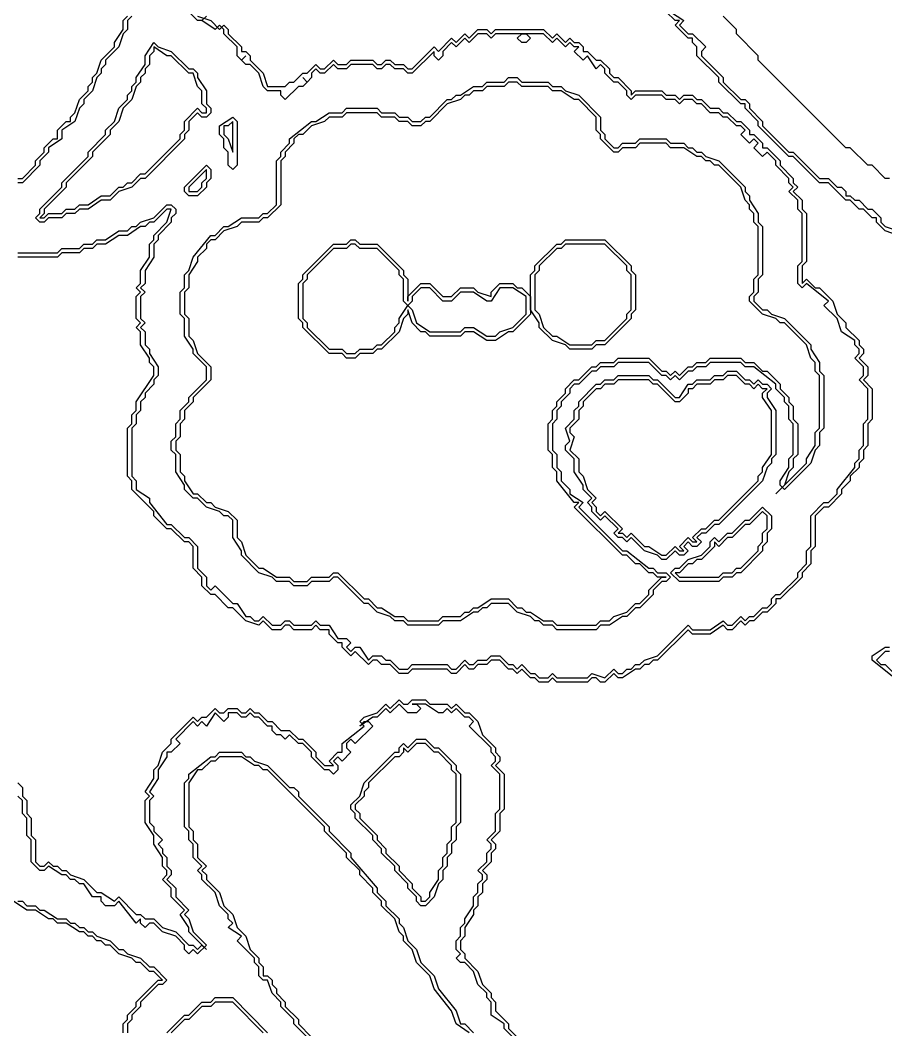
# Model space of a CAD drawing. Header units: millimetres. Extents: x 2 to 58.7, y 4.1 to 84.
# Drawn here: x 39.72 to 51.7, y 35.31 to 49.28 of the extents above; entities that cross this region are included whole.
import ezdxf

# ---------------------------------------------------------------- set-up
doc = ezdxf.new("R2010")
doc.units = ezdxf.units.MM
for name, color, linetype, true_color in [('CUT_OUTER', 1, 'Continuous', 0xa7a7a7), ('FILL_HAIR', 5, 'Continuous', 0x905530), ('FILL_HEART', 7, 'Continuous', 0xea6278), ('FILL_SKIN', 3, 'Continuous', 0xfad3ab), ('FILL_WHITE', 4, 'Continuous', 0xf5f3f0), ('RAISED_METAL', 2, 'Continuous', 0xa7a7a7)]:
    doc.layers.add(name, color=color, linetype=linetype, true_color=true_color)

msp = doc.modelspace()

# ---------------------------------------------------------------- linework, layer by layer
at = {"layer": 'CUT_OUTER'}
msp.add_lwpolyline([(51.751, 47.091), (51.691, 47.091), (51.509, 47.273), (51.448, 47.273), (51.206, 47.515), (51.145, 47.515), (49.933, 48.727), (49.933, 48.788), (49.63, 49.091), (49.63, 49.152), (49.449, 49.333)], dxfattribs=at)
at = {"layer": 'FILL_HAIR'}
for points in [[(39.692, 47.091), (39.753, 47.091), (39.935, 47.273), (39.935, 47.333), (40.056, 47.455), (40.056, 47.515), (40.177, 47.636), (40.238, 47.636), (40.238, 47.758), (40.359, 47.879), (40.419, 47.879), (40.419, 47.939), (40.48, 48), (40.541, 48.182), (40.662, 48.303), (40.662, 48.364), (40.722, 48.424), (40.722, 48.485), (40.783, 48.545), (40.844, 48.727), (41.025, 48.909), (41.025, 48.97), (41.147, 49.152), (41.147, 49.273), (41.207, 49.333)], [(42.177, 49.333), (42.359, 49.273), (42.48, 49.152), (42.54, 49.212), (42.601, 49.152), (42.601, 49.091), (42.783, 48.909), (42.783, 48.848), (42.843, 48.848), (42.904, 48.788), (42.904, 48.727), (43.086, 48.545), (43.146, 48.364), (43.389, 48.364), (43.449, 48.424), (43.51, 48.424), (43.631, 48.545), (43.692, 48.545), (43.813, 48.667), (43.874, 48.606), (43.934, 48.606), (44.055, 48.727), (44.116, 48.667), (44.237, 48.667), (44.298, 48.727), (44.601, 48.727), (44.661, 48.667), (44.722, 48.667), (44.783, 48.727), (44.843, 48.727), (44.904, 48.667), (45.025, 48.667), (45.086, 48.606), (45.146, 48.606), (45.449, 48.909), (45.51, 48.848), (45.691, 49.03), (45.752, 48.97), (45.873, 49.091), (45.934, 49.03), (46.055, 49.152), (46.176, 49.152), (46.237, 49.091), (46.297, 49.152), (46.964, 49.152), (47.085, 49.03), (47.146, 49.091), (47.267, 48.97), (47.328, 49.03), (47.388, 48.97), (47.449, 48.97), (47.509, 48.909), (47.509, 48.848), (47.57, 48.848), (47.691, 48.727), (47.752, 48.727), (47.873, 48.606), (47.873, 48.545), (47.934, 48.485), (47.994, 48.485), (48.176, 48.303), (48.176, 48.242), (48.237, 48.303), (48.6, 48.303), (48.661, 48.242), (48.782, 48.242), (48.843, 48.182), (48.903, 48.242), (49.024, 48.242), (49.085, 48.182), (49.146, 48.182), (49.267, 48.061), (49.388, 48.061), (49.449, 48), (49.509, 48), (49.63, 47.879), (49.691, 47.879), (49.812, 47.758), (49.812, 47.697), (49.873, 47.697), (49.994, 47.576), (49.994, 47.515), (50.055, 47.515), (50.236, 47.333), (50.236, 47.273), (50.418, 47.091), (50.418, 47.03), (50.479, 46.97), (50.418, 46.909), (50.539, 46.788), (50.539, 46.667), (50.6, 46.606), (50.6, 45.939), (50.539, 45.879), (50.539, 45.636), (50.6, 45.697), (50.721, 45.576), (50.782, 45.576), (50.964, 45.394), (51.024, 45.212), (51.145, 45.091), (51.145, 45.03), (51.327, 44.848), (51.327, 44.788), (51.388, 44.727), (51.388, 44.667), (51.327, 44.606), (51.448, 44.485), (51.448, 44.364), (51.388, 44.303), (51.509, 44.182), (51.509, 43.758), (51.448, 43.697), (51.448, 43.394), (51.388, 43.333), (51.388, 43.212), (51.327, 43.152), (51.327, 43.091), (51.206, 42.97), (51.206, 42.909), (51.085, 42.788), (51.085, 42.727), (50.903, 42.545), (50.842, 42.545), (50.721, 42.424), (50.721, 42), (50.661, 41.939), (50.661, 41.758), (50.539, 41.636), (50.539, 41.576), (50.236, 41.273), (50.176, 41.273), (50.176, 41.212), (50.055, 41.091), (49.994, 41.091), (49.873, 40.97), (49.812, 40.97), (49.752, 40.909), (49.691, 40.97), (49.57, 40.848), (49.509, 40.848), (49.449, 40.909), (49.267, 40.788), (49.024, 40.788), (48.964, 40.848), (48.54, 40.424), (48.479, 40.424), (48.418, 40.364), (48.358, 40.364), (48.297, 40.303), (48.237, 40.303), (48.055, 40.182), (47.994, 40.182), (47.934, 40.242), (47.812, 40.121), (47.752, 40.121), (47.691, 40.182), (47.631, 40.182), (47.57, 40.121), (47.146, 40.121), (47.085, 40.182), (47.025, 40.121), (46.903, 40.121), (46.843, 40.182), (46.782, 40.182), (46.661, 40.303), (46.6, 40.242), (46.54, 40.303), (46.479, 40.303), (46.358, 40.424), (46.237, 40.424), (46.176, 40.364), (46.055, 40.364), (45.994, 40.303), (45.934, 40.303), (45.873, 40.364), (45.752, 40.242), (45.691, 40.242), (45.631, 40.303), (45.146, 40.303), (45.086, 40.242), (44.964, 40.242), (44.843, 40.364), (44.722, 40.364), (44.661, 40.424), (44.601, 40.424), (44.54, 40.364), (44.358, 40.545), (44.298, 40.485), (44.177, 40.606), (44.177, 40.667), (44.116, 40.667), (43.995, 40.788), (43.995, 40.848), (43.874, 40.848), (43.813, 40.909), (43.752, 40.848), (43.51, 40.848), (43.449, 40.909), (43.389, 40.909), (43.328, 40.848), (43.207, 40.848), (43.086, 40.97), (43.025, 40.909), (42.843, 40.97), (42.662, 41.152), (42.601, 41.152), (42.419, 41.333), (42.359, 41.333), (42.237, 41.455), (42.237, 41.576), (42.116, 41.697), (42.116, 42), (42.056, 42.061), (41.995, 42.061), (41.813, 42.242), (41.753, 42.242), (41.571, 42.424), (41.571, 42.485), (41.268, 42.788), (41.268, 42.909), (41.207, 42.97), (41.207, 43.636), (41.268, 43.697), (41.268, 43.818), (41.328, 43.879), (41.328, 44), (41.571, 44.364), (41.571, 44.485), (41.51, 44.545), (41.51, 44.606), (41.389, 44.788), (41.389, 44.97), (41.328, 45.03), (41.389, 45.091), (41.328, 45.152), (41.328, 45.455), (41.389, 45.515), (41.328, 45.576), (41.389, 45.636), (41.389, 45.818), (41.51, 46), (41.51, 46.182), (41.571, 46.242), (41.571, 46.303), (41.753, 46.485), (41.813, 46.667), (41.753, 46.667), (41.571, 46.485), (41.51, 46.485), (41.45, 46.424), (41.389, 46.424), (41.207, 46.303), (41.086, 46.303), (40.904, 46.182), (40.783, 46.182), (40.722, 46.121), (40.601, 46.121), (40.541, 46.061), (40.298, 46.061), (40.238, 46), (39.692, 46)], [(51.873, 46.303), (51.691, 46.364), (51.57, 46.485), (51.57, 46.545), (51.509, 46.545), (51.388, 46.667), (51.327, 46.667), (51.206, 46.788), (51.145, 46.788), (50.903, 47.03), (50.782, 47.03), (50.418, 47.394), (50.358, 47.394), (49.933, 47.818), (49.933, 47.879), (49.752, 48.061), (49.752, 48.121), (49.691, 48.121), (49.388, 48.424), (49.388, 48.485), (49.085, 48.788), (49.085, 48.909), (49.024, 48.97), (49.024, 49.03), (48.964, 49.03), (48.782, 49.212), (48.843, 49.273), (48.782, 49.273), (48.661, 49.394)], [(51.812, 40.182), (51.509, 40.424), (51.509, 40.485), (51.691, 40.606), (51.751, 40.606)], [(39.692, 38.727), (39.753, 38.667), (39.753, 38.545), (39.813, 38.485), (39.813, 38.303), (39.874, 38.242), (39.874, 38), (39.935, 37.939), (39.935, 37.636), (39.995, 37.576), (40.056, 37.576), (40.116, 37.636), (40.177, 37.576), (40.238, 37.576), (40.298, 37.515), (40.359, 37.515), (40.419, 37.455), (40.601, 37.394), (40.783, 37.212), (40.844, 37.212), (41.025, 37.091), (41.086, 37.152), (41.328, 36.909), (41.389, 36.909), (41.45, 36.848), (41.571, 36.848), (41.692, 36.727), (41.874, 36.667), (42.056, 36.485), (42.116, 36.485), (42.177, 36.424), (42.237, 36.485), (42.298, 36.424), (42.056, 36.667), (42.056, 36.727), (41.934, 36.909), (41.995, 36.97), (41.813, 37.152), (41.813, 37.273), (41.692, 37.394), (41.753, 37.455), (41.753, 37.515), (41.692, 37.576), (41.692, 37.697), (41.571, 37.879), (41.571, 38), (41.45, 38.182), (41.45, 38.485), (41.51, 38.545), (41.45, 38.606), (41.571, 38.788), (41.571, 38.909), (41.631, 38.97), (41.692, 39.152), (41.813, 39.273), (41.813, 39.333), (42.116, 39.636), (42.177, 39.576), (42.237, 39.636), (42.298, 39.636), (42.419, 39.758), (42.48, 39.697), (42.54, 39.697), (42.601, 39.758), (42.722, 39.758), (42.783, 39.697), (42.843, 39.697), (42.904, 39.758), (42.965, 39.697), (43.025, 39.697), (43.146, 39.576), (43.207, 39.576), (43.328, 39.455), (43.449, 39.455), (43.571, 39.333), (43.631, 39.333), (43.813, 39.152), (43.813, 39.091), (43.934, 38.97), (44.055, 38.97), (43.995, 39.03), (44.116, 39.152), (44.177, 39.152), (44.177, 39.273), (44.48, 39.515), (44.419, 39.576), (44.48, 39.636), (44.661, 39.697), (44.783, 39.818), (44.843, 39.758), (44.964, 39.879), (45.025, 39.818), (45.086, 39.818), (45.146, 39.879), (45.328, 39.879), (45.389, 39.818), (45.631, 39.818), (45.691, 39.758), (45.752, 39.818), (45.873, 39.697), (45.934, 39.697), (46.055, 39.576), (46.116, 39.394), (46.297, 39.212), (46.297, 39.152), (46.358, 39.091), (46.358, 39.03), (46.297, 38.97), (46.419, 38.848), (46.419, 38.364), (46.358, 38.303), (46.358, 38.061), (46.237, 37.939), (46.297, 37.879), (46.297, 37.818), (46.237, 37.758), (46.237, 37.636), (46.116, 37.515), (46.176, 37.455), (46.176, 37.394), (46.116, 37.333), (46.116, 37.212), (46.055, 37.152), (46.055, 37.03), (45.994, 36.97), (45.994, 36.909), (45.873, 36.727), (45.873, 36.606), (45.813, 36.545), (45.813, 36.424), (45.873, 36.364), (45.873, 36.303), (46.055, 36.121), (46.116, 35.939), (46.237, 35.818), (46.237, 35.758), (46.297, 35.697), (46.297, 35.576), (46.479, 35.394), (46.479, 35.333), (46.6, 35.212)]]:
    msp.add_lwpolyline(points, dxfattribs=at)
msp.add_lwpolyline([(42.298, 47.212), (42.056, 46.97), (42.056, 46.909), (42.177, 46.909), (42.237, 46.97), (42.237, 47.03), (42.298, 47.091)], close=True, dxfattribs=at)
at = {"layer": 'FILL_HEART'}
msp.add_lwpolyline([(50.055, 44.182), (49.994, 44.182), (49.933, 44.242), (49.873, 44.182), (49.812, 44.242), (49.752, 44.242), (49.63, 44.364), (49.509, 44.364), (49.449, 44.303), (49.327, 44.303), (49.267, 44.242), (49.085, 44.242), (49.024, 44.182), (48.964, 44.182), (48.964, 44.121), (48.843, 44), (48.782, 44), (48.54, 44.242), (48.479, 44.242), (48.418, 44.303), (47.994, 44.303), (47.934, 44.242), (47.812, 44.242), (47.752, 44.182), (47.691, 44.182), (47.509, 44), (47.509, 43.939), (47.449, 43.879), (47.449, 43.758), (47.328, 43.636), (47.328, 43.576), (47.388, 43.515), (47.328, 43.333), (47.449, 43.212), (47.449, 43.03), (47.509, 42.97), (47.57, 42.788), (47.691, 42.667), (47.631, 42.606), (47.691, 42.545), (47.691, 42.485), (47.752, 42.424), (47.812, 42.485), (48.055, 42.242), (47.994, 42.182), (48.055, 42.182), (48.115, 42.121), (48.176, 42.182), (48.358, 42), (48.418, 42), (48.6, 41.879), (48.661, 41.879), (48.782, 42), (48.843, 41.939), (48.903, 41.939), (48.843, 42), (48.964, 42.121), (49.024, 42.061), (49.085, 42.061), (49.024, 42.121), (49.146, 42.242), (49.206, 42.242), (49.327, 42.364), (49.388, 42.364), (49.933, 42.909), (49.933, 42.97), (49.994, 43.03), (49.994, 43.091), (50.115, 43.273), (50.115, 43.879), (49.994, 44.061), (49.994, 44.121)], close=True, dxfattribs=at)
at = {"layer": 'FILL_SKIN'}
for points in [[(42.116, 48.545), (42.056, 48.545), (41.813, 48.788), (41.753, 48.788), (41.571, 48.909), (41.571, 48.848), (41.51, 48.788), (41.51, 48.667), (41.45, 48.606), (41.45, 48.545), (41.389, 48.485), (41.389, 48.424), (41.328, 48.364), (41.268, 48.182), (41.147, 48.061), (41.086, 47.879), (40.965, 47.758), (40.965, 47.697), (40.722, 47.455), (40.722, 47.394), (40.359, 47.03), (40.359, 46.97), (40.056, 46.667), (40.056, 46.606), (39.995, 46.545), (40.056, 46.545), (40.116, 46.606), (40.298, 46.606), (40.359, 46.667), (40.48, 46.667), (40.541, 46.727), (40.662, 46.727), (40.844, 46.848), (40.965, 46.848), (41.086, 46.97), (41.147, 46.97), (41.207, 47.03), (41.268, 47.03), (41.389, 47.152), (41.45, 47.152), (41.934, 47.636), (41.934, 47.697), (41.995, 47.758), (41.995, 47.879), (42.177, 48.061), (42.237, 48), (42.298, 48), (42.298, 48.061), (42.237, 48.121), (42.237, 48.303), (42.177, 48.364)], [(42.662, 47.879), (42.601, 47.818), (42.54, 47.818), (42.54, 47.697), (42.601, 47.636), (42.662, 47.455)], [(45.207, 39.273), (45.086, 39.152), (45.025, 39.212), (45.025, 39.152), (44.964, 39.091), (44.904, 39.091), (44.54, 38.727), (44.54, 38.667), (44.48, 38.606), (44.48, 38.545), (44.358, 38.424), (44.358, 38.364), (44.419, 38.303), (44.419, 38.242), (44.661, 38), (44.661, 37.939), (44.783, 37.818), (44.783, 37.758), (44.964, 37.576), (44.964, 37.515), (45.146, 37.333), (45.146, 37.273), (45.267, 37.152), (45.267, 37.091), (45.328, 37.091), (45.389, 37.152), (45.389, 37.212), (45.51, 37.394), (45.51, 37.515), (45.57, 37.576), (45.57, 37.697), (45.631, 37.758), (45.631, 37.879), (45.691, 37.939), (45.691, 38.121), (45.752, 38.182), (45.752, 38.848), (45.691, 38.909), (45.691, 38.97), (45.51, 39.152), (45.449, 39.152), (45.328, 39.273)]]:
    msp.add_lwpolyline(points, close=True, dxfattribs=at)
for points in [[(45.934, 35.273), (45.752, 35.394), (45.691, 35.576), (45.449, 35.879), (45.389, 36.061), (45.207, 36.242), (45.146, 36.424), (45.025, 36.545), (45.025, 36.606), (44.964, 36.667), (44.904, 36.848), (44.722, 37.03), (44.722, 37.091), (44.601, 37.212), (44.601, 37.273), (44.419, 37.455), (44.419, 37.515), (44.237, 37.697), (44.237, 37.758), (43.934, 38.061), (43.934, 38.121), (43.146, 38.909), (43.086, 38.909), (43.025, 38.97), (42.965, 38.97), (42.783, 39.091), (42.48, 39.091), (42.419, 39.03), (42.359, 39.03), (42.237, 38.909), (42.177, 38.909), (42.056, 38.727), (42.056, 38.121), (42.116, 38.061), (42.116, 37.939), (42.177, 37.879), (42.177, 37.697), (42.298, 37.576), (42.237, 37.515), (42.298, 37.455), (42.298, 37.394), (42.48, 37.212), (42.54, 37.03), (42.662, 36.909), (42.722, 36.727), (42.843, 36.606), (42.904, 36.424), (43.025, 36.303), (43.025, 36.242), (43.086, 36.182), (43.086, 36.061), (43.146, 36.061), (43.207, 36), (43.207, 35.939), (43.268, 35.879), (43.268, 35.818), (43.389, 35.697), (43.389, 35.636), (43.571, 35.455), (43.571, 35.394), (43.752, 35.212)], [(43.086, 35.273), (42.662, 35.697), (42.419, 35.697), (42.359, 35.636), (42.237, 35.636), (42.056, 35.455), (41.995, 35.455), (41.813, 35.273)]]:
    msp.add_lwpolyline(points, dxfattribs=at)
at = {"layer": 'FILL_WHITE'}
for points in [[(43.752, 47.818), (43.631, 47.697), (43.571, 47.697), (43.51, 47.636), (43.51, 47.576), (43.389, 47.455), (43.389, 47.394), (43.328, 47.333), (43.328, 46.727), (43.146, 46.545), (43.086, 46.545), (43.025, 46.485), (42.783, 46.485), (42.722, 46.424), (42.54, 46.364), (42.419, 46.242), (42.359, 46.242), (42.298, 46.182), (42.298, 46.121), (42.177, 46), (42.177, 45.939), (42.056, 45.758), (42.056, 45.576), (41.995, 45.515), (41.995, 45.212), (42.056, 45.152), (42.056, 44.909), (42.116, 44.848), (42.177, 44.667), (42.359, 44.485), (42.359, 44.303), (42.116, 44.061), (42.116, 44), (41.995, 43.879), (41.995, 43.758), (41.934, 43.697), (41.934, 43.515), (41.874, 43.455), (41.874, 43.333), (41.934, 43.273), (41.934, 43.03), (41.995, 42.97), (41.995, 42.909), (42.116, 42.727), (42.177, 42.727), (42.298, 42.606), (42.359, 42.606), (42.419, 42.545), (42.601, 42.485), (42.722, 42.364), (42.722, 42.121), (42.783, 42.061), (42.843, 41.879), (43.025, 41.697), (43.086, 41.697), (43.268, 41.576), (43.449, 41.576), (43.51, 41.515), (43.692, 41.515), (43.752, 41.576), (43.995, 41.576), (44.055, 41.636), (44.116, 41.636), (44.48, 41.273), (44.54, 41.273), (44.661, 41.152), (44.722, 41.152), (44.904, 41.03), (45.025, 41.03), (45.086, 40.97), (45.51, 40.97), (45.57, 41.03), (45.813, 41.03), (45.873, 41.091), (45.934, 41.091), (45.994, 41.152), (46.055, 41.152), (46.237, 41.273), (46.479, 41.273), (46.6, 41.152), (46.661, 41.152), (46.722, 41.091), (46.782, 41.091), (46.964, 40.97), (47.085, 40.97), (47.146, 40.909), (47.691, 40.909), (47.752, 40.97), (47.873, 40.97), (47.934, 41.03), (48.115, 41.091), (48.237, 41.212), (48.297, 41.212), (48.418, 41.333), (48.418, 41.394), (48.6, 41.576), (48.661, 41.576), (48.54, 41.576), (48.479, 41.636), (48.418, 41.636), (48.297, 41.758), (48.237, 41.758), (48.115, 41.879), (48.055, 41.879), (47.388, 42.545), (47.449, 42.606), (47.388, 42.606), (47.146, 42.909), (47.146, 43.03), (47.085, 43.091), (47.085, 43.273), (47.025, 43.333), (47.025, 43.697), (47.085, 43.758), (47.085, 43.879), (47.146, 43.939), (47.146, 44), (47.267, 44.121), (47.267, 44.182), (47.388, 44.303), (47.449, 44.303), (47.631, 44.485), (47.691, 44.485), (47.752, 44.545), (47.934, 44.545), (47.994, 44.606), (48.418, 44.606), (48.6, 44.424), (48.661, 44.424), (48.721, 44.364), (48.782, 44.424), (48.843, 44.364), (48.964, 44.485), (49.024, 44.485), (49.085, 44.545), (49.206, 44.545), (49.267, 44.606), (49.691, 44.606), (49.752, 44.545), (49.873, 44.545), (49.994, 44.424), (50.055, 44.424), (50.236, 44.242), (50.236, 44.182), (50.358, 44.061), (50.358, 44), (50.418, 43.939), (50.418, 43.758), (50.479, 43.697), (50.479, 43.273), (50.418, 43.212), (50.418, 43.091), (50.358, 43.03), (50.297, 42.848), (50.176, 42.727), (50.6, 43.152), (50.6, 43.212), (50.721, 43.394), (50.721, 43.576), (50.782, 43.636), (50.782, 44.364), (50.721, 44.424), (50.721, 44.545), (50.661, 44.606), (50.6, 44.788), (50.297, 45.091), (50.236, 45.091), (50.176, 45.152), (49.994, 45.212), (49.812, 45.394), (49.812, 45.455), (49.873, 45.515), (49.873, 45.697), (49.933, 45.758), (49.933, 46.424), (49.873, 46.485), (49.873, 46.606), (49.812, 46.667), (49.812, 46.727), (49.752, 46.788), (49.691, 46.97), (49.388, 47.273), (49.327, 47.273), (49.267, 47.333), (49.206, 47.333), (49.146, 47.394), (49.085, 47.394), (48.903, 47.515), (48.721, 47.515), (48.661, 47.576), (48.297, 47.576), (48.237, 47.515), (48.055, 47.515), (47.994, 47.455), (47.934, 47.455), (47.752, 47.636), (47.752, 47.697), (47.691, 47.758), (47.691, 47.939), (47.449, 48.182), (47.388, 48.182), (47.206, 48.303), (47.085, 48.303), (47.025, 48.364), (46.661, 48.364), (46.6, 48.424), (46.479, 48.424), (46.419, 48.364), (46.176, 48.364), (46.116, 48.303), (45.994, 48.303), (45.934, 48.242), (45.873, 48.242), (45.813, 48.182), (45.631, 48.121), (45.389, 47.879), (45.328, 47.879), (45.267, 47.818), (45.146, 47.818), (45.086, 47.879), (44.964, 47.879), (44.904, 47.939), (44.722, 47.939), (44.661, 48), (44.237, 48), (44.177, 47.939), (43.995, 47.939), (43.934, 47.879)], [(43.571, 45.636), (43.631, 45.697), (43.631, 45.758), (44.055, 46.182), (44.237, 46.182), (44.298, 46.242), (44.358, 46.242), (44.419, 46.182), (44.661, 46.182), (45.025, 45.818), (45.025, 45.758), (45.086, 45.697), (45.086, 45.394), (45.086, 45.455), (45.267, 45.636), (45.389, 45.636), (45.57, 45.455), (45.691, 45.455), (45.813, 45.576), (45.994, 45.576), (46.055, 45.515), (46.237, 45.455), (46.237, 45.515), (46.358, 45.636), (46.54, 45.636), (46.6, 45.576), (46.661, 45.576), (46.782, 45.455), (46.782, 45.212), (46.54, 44.97), (46.479, 44.97), (46.297, 44.848), (46.176, 44.848), (45.994, 44.97), (45.873, 44.97), (45.813, 44.909), (45.389, 44.909), (45.328, 44.97), (45.267, 44.97), (45.146, 45.091), (45.086, 45.273), (45.086, 45.212), (45.025, 45.152), (44.964, 44.97), (44.722, 44.727), (44.661, 44.727), (44.601, 44.667), (44.419, 44.667), (44.358, 44.606), (44.237, 44.606), (44.177, 44.667), (43.995, 44.667), (43.631, 45.03), (43.631, 45.091), (43.571, 45.152)], [(47.267, 46.242), (47.812, 46.242), (48.176, 45.879), (48.176, 45.818), (48.237, 45.758), (48.237, 45.273), (48.176, 45.212), (48.176, 45.152), (47.812, 44.788), (47.691, 44.788), (47.631, 44.727), (47.328, 44.727), (47.267, 44.788), (47.085, 44.848), (46.903, 45.03), (46.903, 45.091), (46.782, 45.273), (46.782, 45.758), (46.843, 45.818), (46.843, 45.879), (47.146, 46.182), (47.206, 46.182)], [(50.055, 42.424), (49.994, 42.485), (49.812, 42.303), (49.752, 42.303), (49.57, 42.121), (49.509, 42.121), (49.388, 42), (49.327, 42.061), (49.327, 42), (49.146, 41.818), (49.085, 41.818), (49.024, 41.758), (48.964, 41.758), (48.843, 41.636), (48.782, 41.636), (48.843, 41.576), (49.388, 41.576), (49.449, 41.636), (49.57, 41.636), (49.63, 41.697), (49.691, 41.697), (49.933, 41.939), (49.933, 42), (49.994, 42.061), (49.994, 42.182), (50.055, 42.242)]]:
    msp.add_lwpolyline(points, close=True, dxfattribs=at)
msp.add_lwpolyline([(41.147, 35.273), (41.147, 35.394), (41.207, 35.455), (41.207, 35.515), (41.328, 35.636), (41.328, 35.697), (41.631, 36), (41.692, 36), (41.571, 36.121), (41.51, 36.121), (41.389, 36.242), (41.328, 36.242), (41.268, 36.303), (41.086, 36.364), (40.965, 36.485), (40.904, 36.485), (40.844, 36.545), (40.783, 36.545), (40.722, 36.606), (40.662, 36.606), (40.601, 36.667), (40.541, 36.667), (40.359, 36.788), (40.238, 36.788), (40.177, 36.848), (40.116, 36.848), (39.935, 36.97), (39.813, 36.97), (39.632, 37.091)], dxfattribs=at)
at = {"layer": 'RAISED_METAL'}
for points in [[(39.692, 46.061), (40.238, 46.061), (40.298, 46.121), (40.541, 46.121), (40.601, 46.182), (40.722, 46.182), (40.783, 46.242), (40.904, 46.242), (41.086, 46.364), (41.207, 46.364), (41.268, 46.424), (41.328, 46.424), (41.389, 46.485), (41.571, 46.545), (41.753, 46.727), (41.813, 46.727), (41.874, 46.667), (41.874, 46.606), (41.813, 46.545), (41.813, 46.485), (41.631, 46.303), (41.631, 46.242), (41.571, 46.182), (41.571, 46), (41.45, 45.818), (41.45, 45.636), (41.389, 45.576), (41.45, 45.515), (41.389, 45.455), (41.389, 45.152), (41.45, 45.091), (41.389, 45.03), (41.45, 44.97), (41.45, 44.788), (41.51, 44.727), (41.51, 44.667), (41.631, 44.485), (41.631, 44.364), (41.571, 44.303), (41.571, 44.242), (41.45, 44.121), (41.45, 44.061), (41.389, 44), (41.389, 43.879), (41.328, 43.818), (41.328, 43.697), (41.268, 43.636), (41.268, 42.97), (41.328, 42.909), (41.328, 42.788), (41.51, 42.667), (41.51, 42.606), (41.753, 42.303), (41.813, 42.303), (41.995, 42.121), (42.056, 42.121), (42.177, 42), (42.177, 41.697), (42.298, 41.576), (42.298, 41.455), (42.359, 41.394), (42.419, 41.455), (42.662, 41.212), (42.722, 41.212), (42.843, 41.03), (42.904, 41.03), (42.965, 40.97), (43.025, 40.97), (43.086, 41.03), (43.207, 40.909), (43.328, 40.909), (43.389, 40.97), (43.449, 40.97), (43.51, 40.909), (43.752, 40.909), (43.813, 40.97), (43.874, 40.909), (43.995, 40.909), (44.116, 40.727), (44.237, 40.727), (44.298, 40.667), (44.237, 40.606), (44.298, 40.545), (44.358, 40.606), (44.419, 40.606), (44.54, 40.424), (44.601, 40.485), (44.722, 40.485), (44.783, 40.424), (44.843, 40.424), (44.964, 40.303), (45.086, 40.303), (45.146, 40.364), (45.631, 40.364), (45.691, 40.303), (45.752, 40.303), (45.873, 40.424), (45.934, 40.364), (45.994, 40.364), (46.055, 40.424), (46.176, 40.424), (46.237, 40.485), (46.358, 40.485), (46.479, 40.364), (46.54, 40.364), (46.6, 40.303), (46.661, 40.364), (46.782, 40.242), (46.843, 40.242), (46.903, 40.182), (47.025, 40.182), (47.085, 40.242), (47.146, 40.182), (47.57, 40.182), (47.631, 40.242), (47.812, 40.182), (47.934, 40.303), (47.994, 40.242), (48.055, 40.242), (48.115, 40.303), (48.176, 40.303), (48.237, 40.364), (48.297, 40.364), (48.358, 40.424), (48.54, 40.485), (48.964, 40.909), (49.024, 40.848), (49.267, 40.848), (49.449, 40.97), (49.509, 40.909), (49.57, 40.909), (49.691, 41.03), (49.752, 40.97), (49.812, 41.03), (49.873, 41.03), (49.994, 41.152), (50.055, 41.152), (50.115, 41.212), (50.115, 41.273), (50.176, 41.333), (50.236, 41.333), (50.479, 41.576), (50.479, 41.636), (50.6, 41.758), (50.6, 41.939), (50.661, 42), (50.661, 42.424), (50.842, 42.606), (50.903, 42.606), (51.024, 42.727), (51.024, 42.788), (51.267, 43.091), (51.267, 43.152), (51.327, 43.212), (51.327, 43.333), (51.388, 43.394), (51.388, 43.697), (51.448, 43.758), (51.448, 44.182), (51.327, 44.303), (51.388, 44.364), (51.388, 44.485), (51.267, 44.606), (51.327, 44.667), (51.327, 44.727), (51.267, 44.788), (51.267, 44.848), (51.085, 44.97), (51.024, 45.152), (50.842, 45.333), (50.903, 45.394), (50.6, 45.636), (50.539, 45.576), (50.479, 45.636), (50.479, 45.879), (50.539, 45.939), (50.539, 46.606), (50.479, 46.667), (50.479, 46.788), (50.358, 46.909), (50.418, 46.97), (50.358, 47.03), (50.358, 47.091), (50.176, 47.273), (50.176, 47.333), (50.055, 47.455), (49.994, 47.394), (49.873, 47.515), (49.933, 47.576), (49.873, 47.636), (49.812, 47.576), (49.691, 47.697), (49.752, 47.758), (49.691, 47.818), (49.63, 47.818), (49.509, 47.939), (49.449, 47.939), (49.388, 48), (49.267, 48), (49.146, 48.121), (49.085, 48.121), (49.024, 48.182), (48.903, 48.182), (48.843, 48.121), (48.782, 48.182), (48.661, 48.182), (48.6, 48.242), (48.237, 48.242), (48.176, 48.182), (48.115, 48.242), (48.115, 48.303), (47.994, 48.424), (47.934, 48.424), (47.812, 48.545), (47.812, 48.606), (47.752, 48.667), (47.691, 48.606), (47.57, 48.788), (47.509, 48.727), (47.388, 48.848), (47.449, 48.909), (47.388, 48.909), (47.328, 48.97), (47.267, 48.909), (47.146, 49.03), (47.085, 48.97), (46.964, 49.091), (46.297, 49.091), (46.237, 49.03), (46.176, 49.091), (46.055, 49.091), (45.934, 48.97), (45.873, 49.03), (45.752, 48.909), (45.691, 48.97), (45.57, 48.848), (45.57, 48.788), (45.51, 48.727), (45.449, 48.788), (45.449, 48.848), (45.146, 48.545), (45.086, 48.545), (45.025, 48.606), (44.904, 48.606), (44.843, 48.667), (44.783, 48.667), (44.722, 48.606), (44.661, 48.606), (44.601, 48.667), (44.298, 48.667), (44.237, 48.606), (44.116, 48.606), (44.055, 48.667), (43.934, 48.545), (43.874, 48.545), (43.813, 48.606), (43.752, 48.545), (43.752, 48.485), (43.692, 48.424), (43.631, 48.485), (43.692, 48.424), (43.631, 48.364), (43.571, 48.364), (43.389, 48.182), (43.328, 48.242), (43.328, 48.303), (43.146, 48.303), (43.086, 48.364), (43.025, 48.545), (42.904, 48.667), (42.843, 48.667), (42.783, 48.727), (42.843, 48.788), (42.783, 48.727), (42.722, 48.788), (42.722, 48.909), (42.54, 49.091), (42.54, 49.152), (42.48, 49.212), (42.419, 49.152), (42.237, 49.273), (42.298, 49.333), (42.237, 49.273), (42.177, 49.273), (42.056, 49.394)], [(41.268, 49.333), (41.207, 49.273), (41.207, 49.152), (41.147, 49.091), (41.086, 48.909), (40.904, 48.727), (40.904, 48.667), (40.844, 48.606), (40.844, 48.545), (40.783, 48.485), (40.722, 48.303), (40.601, 48.182), (40.601, 48.121), (40.541, 48.061), (40.48, 47.879), (40.298, 47.758), (40.298, 47.636), (40.116, 47.515), (40.116, 47.455), (39.995, 47.333), (39.995, 47.273), (39.753, 47.03), (39.692, 47.03)], [(48.721, 49.394), (48.903, 49.273), (48.843, 49.212), (48.964, 49.091), (49.024, 49.091), (49.206, 48.909), (49.146, 48.848), (49.146, 48.788), (49.449, 48.485), (49.449, 48.424), (49.691, 48.182), (49.752, 48.182), (49.812, 48.121), (49.812, 48.061), (49.994, 47.879), (49.994, 47.818), (50.358, 47.455), (50.418, 47.455), (50.782, 47.091), (50.903, 47.091), (51.024, 46.97), (51.085, 46.97), (51.145, 46.909), (51.145, 46.848), (51.206, 46.848), (51.267, 46.788), (51.327, 46.788), (51.448, 46.667), (51.509, 46.667), (51.63, 46.545), (51.63, 46.485), (51.691, 46.424), (51.873, 46.364)], [(51.751, 47.091), (51.691, 47.091), (51.509, 47.273), (51.448, 47.273), (51.206, 47.515), (51.145, 47.515), (49.933, 48.727), (49.933, 48.788), (49.63, 49.091), (49.63, 49.152), (49.449, 49.333)], [(51.751, 40.545), (51.691, 40.545), (51.57, 40.424), (51.63, 40.364), (51.691, 40.364), (51.812, 40.242)], [(46.54, 35.212), (46.419, 35.333), (46.419, 35.394), (46.237, 35.515), (46.237, 35.697), (46.176, 35.758), (46.176, 35.818), (46.055, 35.939), (45.994, 36.121), (45.873, 36.242), (45.813, 36.242), (45.752, 36.303), (45.813, 36.364), (45.752, 36.424), (45.752, 36.545), (45.813, 36.606), (45.813, 36.727), (45.873, 36.788), (45.873, 36.848), (45.994, 37.03), (45.994, 37.152), (46.055, 37.212), (46.055, 37.333), (46.116, 37.394), (46.116, 37.455), (46.055, 37.515), (46.176, 37.636), (46.176, 37.758), (46.237, 37.818), (46.237, 37.879), (46.176, 37.939), (46.297, 38.061), (46.297, 38.303), (46.358, 38.364), (46.358, 38.848), (46.237, 38.97), (46.297, 39.03), (46.297, 39.091), (46.237, 39.152), (46.237, 39.212), (45.934, 39.515), (45.994, 39.576), (45.934, 39.636), (45.873, 39.636), (45.752, 39.758), (45.691, 39.697), (45.631, 39.758), (45.57, 39.697), (45.51, 39.697), (45.328, 39.818), (45.146, 39.818), (45.207, 39.818), (45.267, 39.758), (45.207, 39.697), (45.086, 39.697), (44.964, 39.818), (44.843, 39.697), (44.783, 39.758), (44.661, 39.636), (44.601, 39.636), (44.419, 39.515), (44.48, 39.576), (44.54, 39.576), (44.601, 39.515), (44.358, 39.273), (44.298, 39.333), (44.237, 39.273), (44.237, 39.212), (44.298, 39.152), (44.177, 39.03), (44.116, 39.091), (44.055, 39.03), (44.116, 38.97), (44.116, 38.909), (44.055, 38.848), (43.995, 38.909), (43.934, 38.909), (43.752, 39.091), (43.752, 39.152), (43.631, 39.273), (43.571, 39.273), (43.449, 39.394), (43.389, 39.333), (43.328, 39.394), (43.268, 39.394), (43.207, 39.455), (43.207, 39.515), (43.146, 39.515), (43.025, 39.636), (42.965, 39.636), (42.904, 39.697), (42.843, 39.636), (42.783, 39.636), (42.722, 39.697), (42.601, 39.697), (42.601, 39.636), (42.54, 39.576), (42.419, 39.697), (42.298, 39.515), (42.237, 39.576), (42.177, 39.515), (42.116, 39.576), (41.874, 39.333), (41.934, 39.273), (41.813, 39.152), (41.753, 39.152), (41.753, 39.091), (41.631, 38.909), (41.631, 38.788), (41.51, 38.606), (41.571, 38.545), (41.51, 38.485), (41.51, 38.182), (41.571, 38.121), (41.571, 38.061), (41.692, 37.939), (41.631, 37.879), (41.692, 37.818), (41.692, 37.758), (41.753, 37.697), (41.753, 37.576), (41.813, 37.515), (41.813, 37.455), (41.753, 37.394), (41.874, 37.273), (41.874, 37.152), (42.056, 36.97), (41.995, 36.909), (42.056, 36.848), (42.116, 36.667), (42.298, 36.485), (42.177, 36.364), (42.116, 36.424), (42.056, 36.364), (41.995, 36.424), (41.995, 36.485), (41.874, 36.606), (41.692, 36.667), (41.571, 36.788), (41.51, 36.788), (41.45, 36.727), (41.389, 36.788), (41.389, 36.848), (41.328, 36.788), (41.086, 37.091), (41.025, 37.03), (40.904, 37.03), (40.844, 37.091), (40.844, 37.152), (40.722, 37.152), (40.601, 37.333), (40.541, 37.333), (40.48, 37.394), (40.419, 37.394), (40.359, 37.455), (40.298, 37.455), (40.116, 37.576), (40.056, 37.515), (39.995, 37.515), (39.874, 37.636), (39.874, 37.939), (39.813, 38), (39.813, 38.242), (39.753, 38.303), (39.753, 38.485), (39.692, 38.545)], [(43.692, 35.212), (43.51, 35.394), (43.51, 35.455), (43.328, 35.636), (43.328, 35.697), (43.207, 35.818), (43.146, 36), (43.086, 36), (43.025, 36.061), (43.025, 36.182), (42.965, 36.242), (42.965, 36.303), (42.722, 36.545), (42.783, 36.606), (42.601, 36.727), (42.662, 36.788), (42.601, 36.848), (42.601, 36.909), (42.48, 37.03), (42.419, 37.212), (42.237, 37.394), (42.237, 37.455), (42.177, 37.515), (42.237, 37.576), (42.116, 37.697), (42.116, 37.879), (42.056, 37.939), (42.056, 38.061), (41.995, 38.121), (41.995, 38.727), (42.056, 38.788), (42.056, 38.848), (42.359, 39.091), (42.419, 39.091), (42.48, 39.152), (42.783, 39.152), (42.843, 39.091), (42.904, 39.091), (42.965, 39.03), (43.146, 38.97), (43.449, 38.667), (43.51, 38.667), (43.571, 38.606), (43.571, 38.545), (43.995, 38.121), (43.995, 38.061), (44.298, 37.758), (44.298, 37.697), (44.661, 37.273), (44.661, 37.212), (44.783, 37.091), (44.783, 37.03), (44.964, 36.848), (44.964, 36.788), (45.025, 36.727), (45.086, 36.545), (45.207, 36.424), (45.267, 36.242), (45.449, 36.061), (45.51, 35.879), (45.752, 35.576), (45.813, 35.394), (45.873, 35.394), (45.994, 35.273)], [(39.692, 37.091), (39.753, 37.091), (39.813, 37.03), (39.935, 37.03), (39.995, 36.97), (40.056, 36.97), (40.238, 36.848), (40.359, 36.848), (40.419, 36.788), (40.48, 36.788), (40.541, 36.727), (40.601, 36.727), (40.662, 36.667), (40.722, 36.667), (40.783, 36.606), (40.965, 36.545), (41.086, 36.424), (41.147, 36.424), (41.207, 36.364), (41.389, 36.303), (41.51, 36.182), (41.571, 36.182), (41.753, 36), (41.692, 35.939), (41.631, 35.939), (41.389, 35.697), (41.389, 35.636), (41.268, 35.515), (41.268, 35.455), (41.207, 35.394), (41.207, 35.273)], [(41.753, 35.273), (41.995, 35.515), (42.056, 35.515), (42.237, 35.697), (42.359, 35.697), (42.419, 35.758), (42.662, 35.758), (43.146, 35.273)]]:
    msp.add_lwpolyline(points, dxfattribs=at)
for points in [[(46.6, 49.03), (46.661, 49.091), (46.722, 49.091), (46.782, 49.03), (46.722, 48.97), (46.661, 48.97)], [(42.177, 48.545), (42.177, 48.485), (42.298, 48.303), (42.298, 48.121), (42.359, 48.061), (42.359, 48), (42.298, 47.939), (42.237, 47.939), (42.177, 48), (42.056, 47.879), (42.056, 47.758), (41.995, 47.697), (41.995, 47.636), (41.45, 47.091), (41.389, 47.091), (41.268, 46.97), (41.086, 46.909), (40.965, 46.788), (40.844, 46.788), (40.662, 46.667), (40.541, 46.667), (40.48, 46.606), (40.359, 46.606), (40.298, 46.545), (40.116, 46.545), (40.056, 46.485), (39.995, 46.485), (39.935, 46.545), (39.995, 46.606), (39.995, 46.667), (40.298, 46.97), (40.298, 47.03), (40.662, 47.394), (40.662, 47.455), (40.904, 47.697), (40.904, 47.758), (41.025, 47.879), (41.086, 48.061), (41.207, 48.182), (41.207, 48.242), (41.268, 48.303), (41.268, 48.364), (41.328, 48.424), (41.328, 48.485), (41.45, 48.667), (41.45, 48.788), (41.571, 48.97), (41.631, 48.909), (41.813, 48.848), (42.056, 48.606), (42.116, 48.606)], [(43.752, 47.879), (43.813, 47.879), (43.995, 48), (44.177, 48), (44.237, 48.061), (44.661, 48.061), (44.722, 48), (44.904, 48), (44.964, 47.939), (45.086, 47.939), (45.146, 47.879), (45.267, 47.879), (45.328, 47.939), (45.389, 47.939), (45.631, 48.182), (45.691, 48.182), (45.752, 48.242), (45.813, 48.242), (45.994, 48.364), (46.116, 48.364), (46.176, 48.424), (46.419, 48.424), (46.479, 48.485), (46.6, 48.485), (46.661, 48.424), (47.025, 48.424), (47.085, 48.364), (47.206, 48.364), (47.267, 48.303), (47.449, 48.242), (47.752, 47.939), (47.752, 47.758), (47.812, 47.697), (47.812, 47.636), (47.934, 47.515), (47.994, 47.515), (48.055, 47.576), (48.237, 47.576), (48.297, 47.636), (48.661, 47.636), (48.721, 47.576), (48.903, 47.576), (48.964, 47.515), (49.024, 47.515), (49.085, 47.455), (49.146, 47.455), (49.206, 47.394), (49.388, 47.333), (49.752, 46.97), (49.752, 46.909), (49.812, 46.848), (49.812, 46.788), (49.933, 46.606), (49.933, 46.485), (49.994, 46.424), (49.994, 45.758), (49.933, 45.697), (49.933, 45.515), (49.873, 45.455), (49.873, 45.394), (49.994, 45.273), (50.055, 45.273), (50.115, 45.212), (50.297, 45.152), (50.661, 44.788), (50.661, 44.727), (50.782, 44.545), (50.782, 44.424), (50.842, 44.364), (50.842, 43.636), (50.782, 43.576), (50.782, 43.394), (50.721, 43.333), (50.661, 43.152), (50.297, 42.788), (50.236, 42.848), (50.236, 42.909), (50.358, 43.091), (50.358, 43.212), (50.418, 43.273), (50.418, 43.697), (50.358, 43.758), (50.358, 43.939), (50.297, 44), (50.297, 44.061), (50.176, 44.182), (50.176, 44.242), (49.873, 44.485), (49.752, 44.485), (49.691, 44.545), (49.267, 44.545), (49.206, 44.485), (49.085, 44.485), (49.024, 44.424), (48.964, 44.424), (48.843, 44.303), (48.782, 44.364), (48.721, 44.303), (48.661, 44.364), (48.6, 44.364), (48.418, 44.545), (47.994, 44.545), (47.934, 44.485), (47.752, 44.485), (47.691, 44.424), (47.631, 44.424), (47.449, 44.242), (47.388, 44.242), (47.328, 44.182), (47.328, 44.121), (47.206, 44), (47.206, 43.939), (47.146, 43.879), (47.146, 43.758), (47.085, 43.697), (47.085, 43.333), (47.146, 43.273), (47.146, 43.091), (47.206, 43.03), (47.206, 42.909), (47.328, 42.788), (47.328, 42.727), (47.509, 42.606), (47.449, 42.545), (48.055, 41.939), (48.115, 41.939), (48.418, 41.697), (48.479, 41.697), (48.54, 41.636), (48.661, 41.636), (48.721, 41.576), (48.661, 41.515), (48.6, 41.515), (48.479, 41.394), (48.479, 41.333), (48.297, 41.152), (48.237, 41.152), (48.115, 41.03), (48.055, 41.03), (47.873, 40.909), (47.752, 40.909), (47.691, 40.848), (47.146, 40.848), (47.085, 40.909), (46.964, 40.909), (46.903, 40.97), (46.843, 40.97), (46.782, 41.03), (46.6, 41.091), (46.479, 41.212), (46.237, 41.212), (46.176, 41.152), (46.116, 41.152), (46.055, 41.091), (45.994, 41.091), (45.813, 40.97), (45.57, 40.97), (45.51, 40.909), (45.086, 40.909), (45.025, 40.97), (44.904, 40.97), (44.843, 41.03), (44.661, 41.091), (44.54, 41.212), (44.48, 41.212), (44.116, 41.576), (44.055, 41.576), (43.995, 41.515), (43.752, 41.515), (43.692, 41.455), (43.51, 41.455), (43.449, 41.515), (43.268, 41.515), (43.207, 41.576), (43.025, 41.636), (42.783, 41.879), (42.783, 41.939), (42.662, 42.121), (42.662, 42.364), (42.601, 42.424), (42.54, 42.424), (42.48, 42.485), (42.298, 42.545), (42.177, 42.667), (42.116, 42.667), (41.995, 42.788), (41.995, 42.848), (41.874, 43.03), (41.874, 43.273), (41.813, 43.333), (41.813, 43.455), (41.874, 43.515), (41.874, 43.697), (41.934, 43.758), (41.934, 43.879), (42.056, 44), (42.056, 44.061), (42.298, 44.303), (42.298, 44.485), (42.116, 44.667), (42.116, 44.727), (41.995, 44.909), (41.995, 45.152), (41.934, 45.212), (41.934, 45.515), (41.995, 45.576), (41.995, 45.758), (42.056, 45.818), (42.116, 46), (42.359, 46.303), (42.419, 46.303), (42.54, 46.424), (42.601, 46.424), (42.783, 46.545), (43.025, 46.545), (43.086, 46.606), (43.146, 46.606), (43.268, 46.727), (43.268, 47.333), (43.328, 47.394), (43.328, 47.455), (43.449, 47.576), (43.449, 47.636)], [(42.662, 47.939), (42.722, 47.879), (42.722, 47.273), (42.662, 47.212), (42.601, 47.273), (42.601, 47.455), (42.54, 47.515), (42.54, 47.636), (42.48, 47.697), (42.48, 47.818)], [(42.298, 47.273), (42.359, 47.212), (42.359, 47.091), (42.298, 47.03), (42.298, 46.97), (42.177, 46.848), (42.056, 46.848), (41.995, 46.909), (41.995, 46.97)], [(43.631, 45.636), (43.631, 45.152), (43.692, 45.091), (43.692, 45.03), (43.995, 44.727), (44.177, 44.727), (44.237, 44.667), (44.358, 44.667), (44.419, 44.727), (44.601, 44.727), (44.661, 44.788), (44.722, 44.788), (44.904, 44.97), (44.904, 45.03), (44.964, 45.091), (44.964, 45.152), (45.086, 45.333), (45.146, 45.273), (45.207, 45.091), (45.389, 44.97), (45.813, 44.97), (45.873, 45.03), (45.994, 45.03), (46.176, 44.909), (46.297, 44.909), (46.358, 44.97), (46.54, 45.03), (46.722, 45.212), (46.722, 45.455), (46.54, 45.576), (46.358, 45.576), (46.237, 45.394), (46.176, 45.394), (45.994, 45.515), (45.813, 45.515), (45.691, 45.394), (45.57, 45.394), (45.389, 45.576), (45.267, 45.576), (45.146, 45.455), (45.146, 45.394), (45.086, 45.333), (45.025, 45.394), (45.025, 45.697), (44.964, 45.758), (44.964, 45.818), (44.661, 46.121), (44.419, 46.121), (44.358, 46.182), (44.298, 46.182), (44.237, 46.121), (44.055, 46.121), (43.692, 45.758), (43.692, 45.697)], [(47.267, 46.182), (47.206, 46.121), (47.146, 46.121), (46.903, 45.879), (46.903, 45.818), (46.843, 45.758), (46.843, 45.273), (46.903, 45.212), (46.964, 45.03), (47.085, 44.909), (47.146, 44.909), (47.328, 44.788), (47.631, 44.788), (47.691, 44.848), (47.812, 44.848), (48.115, 45.152), (48.115, 45.212), (48.176, 45.273), (48.176, 45.758), (48.115, 45.818), (48.115, 45.879), (47.812, 46.182)], [(50.055, 44.242), (50.115, 44.182), (50.055, 44.121), (50.055, 44.061), (50.176, 43.879), (50.176, 43.273), (50.115, 43.212), (50.115, 43.152), (50.055, 43.091), (49.994, 42.909), (49.388, 42.303), (49.327, 42.303), (49.206, 42.182), (49.146, 42.182), (49.085, 42.121), (49.146, 42.061), (49.085, 42), (49.024, 42), (48.964, 42.061), (48.903, 42), (48.964, 41.939), (48.903, 41.879), (48.843, 41.879), (48.782, 41.939), (48.661, 41.818), (48.6, 41.818), (48.54, 41.879), (48.358, 41.939), (48.176, 42.121), (48.115, 42.061), (48.055, 42.121), (47.994, 42.121), (47.934, 42.182), (47.994, 42.242), (47.812, 42.424), (47.752, 42.364), (47.631, 42.485), (47.631, 42.545), (47.57, 42.606), (47.631, 42.667), (47.509, 42.788), (47.509, 42.848), (47.388, 43.03), (47.388, 43.212), (47.267, 43.333), (47.267, 43.394), (47.328, 43.455), (47.267, 43.636), (47.388, 43.758), (47.388, 43.879), (47.449, 43.939), (47.449, 44), (47.691, 44.242), (47.752, 44.242), (47.812, 44.303), (47.934, 44.303), (47.994, 44.364), (48.418, 44.364), (48.479, 44.303), (48.54, 44.303), (48.782, 44.061), (48.843, 44.061), (48.964, 44.242), (49.024, 44.242), (49.085, 44.303), (49.267, 44.303), (49.327, 44.364), (49.449, 44.364), (49.509, 44.424), (49.63, 44.424), (49.752, 44.303), (49.812, 44.303), (49.873, 44.242), (49.933, 44.303), (49.994, 44.242)], [(50.115, 42.424), (50.115, 42.242), (50.055, 42.182), (50.055, 42.061), (49.994, 42), (49.994, 41.939), (49.691, 41.636), (49.63, 41.636), (49.57, 41.576), (49.449, 41.576), (49.388, 41.515), (48.843, 41.515), (48.721, 41.636), (48.782, 41.697), (48.843, 41.697), (48.964, 41.818), (49.146, 41.879), (49.267, 42), (49.267, 42.061), (49.327, 42.121), (49.388, 42.061), (49.509, 42.182), (49.57, 42.182), (49.752, 42.364), (49.812, 42.364), (49.994, 42.545)], [(45.207, 39.333), (45.328, 39.333), (45.449, 39.212), (45.51, 39.212), (45.752, 38.97), (45.752, 38.909), (45.813, 38.848), (45.813, 38.182), (45.752, 38.121), (45.752, 37.939), (45.691, 37.879), (45.691, 37.758), (45.631, 37.697), (45.631, 37.576), (45.57, 37.515), (45.57, 37.394), (45.51, 37.333), (45.449, 37.152), (45.328, 37.03), (45.267, 37.03), (45.207, 37.091), (45.207, 37.152), (45.086, 37.273), (45.086, 37.333), (44.904, 37.515), (44.904, 37.576), (44.722, 37.758), (44.722, 37.818), (44.601, 37.939), (44.601, 38), (44.358, 38.242), (44.358, 38.303), (44.298, 38.364), (44.298, 38.424), (44.419, 38.545), (44.48, 38.727), (44.904, 39.152), (44.964, 39.152), (44.964, 39.212), (45.025, 39.273), (45.086, 39.212)]]:
    msp.add_lwpolyline(points, close=True, dxfattribs=at)

doc.saveas('drawing.dxf')
